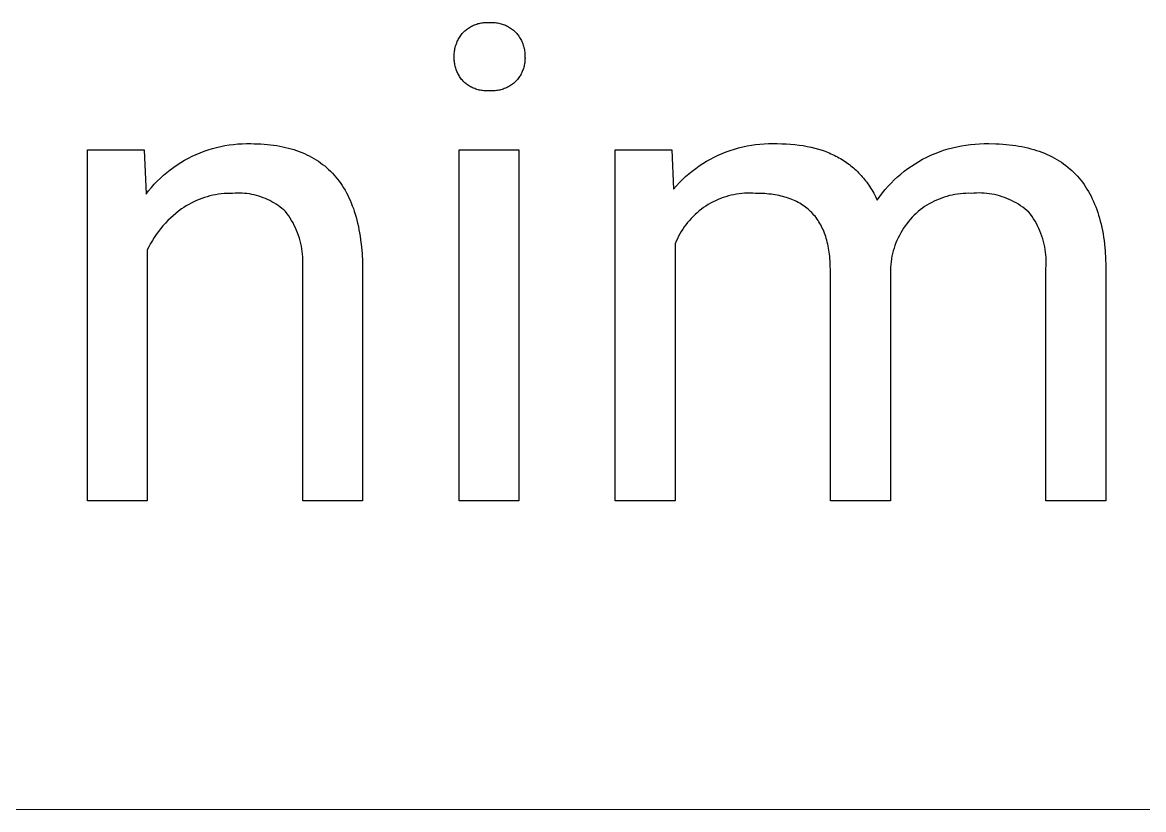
# Model space of a CAD drawing. Header units: millimetres. Extents: x 1102 to 5170, y 19 to 2862.
# Drawn here: x 4922.2 to 4991.4, y 360.6 to 409.2 of the extents above; entities that cross this region are included whole.
import ezdxf

# ---------------------------------------------------------------- set-up
doc = ezdxf.new("R2010")
doc.units = ezdxf.units.MM
doc.header["$MEASUREMENT"] = 0
doc.layers.add('Domyślny', color=7, linetype='Continuous', true_color=0x000000)

msp = doc.modelspace()

# ---------------------------------------------------------------- linework, layer by layer
at = {"layer": 'Domyślny'}
for p, q in [((4949.871, 408.926), (4949.934, 408.961)), ((4949.934, 408.961), (4949.998, 408.993)), ((4949.998, 408.993), (4950.063, 409.024)), ((4950.063, 409.024), (4950.129, 409.051)), ((4950.129, 409.051), (4950.196, 409.077)), ((4950.196, 409.077), (4950.264, 409.1)), ((4950.264, 409.1), (4950.333, 409.121)), ((4950.333, 409.121), (4950.403, 409.139)), ((4950.403, 409.139), (4950.473, 409.155)), ((4950.473, 409.155), (4950.543, 409.168)), ((4950.543, 409.168), (4950.614, 409.179)), ((4950.614, 409.179), (4950.685, 409.188)), ((4950.685, 409.188), (4950.757, 409.194)), ((4950.757, 409.194), (4950.829, 409.198)), ((4950.829, 409.198), (4950.901, 409.199)), ((4950.901, 409.199), (4950.972, 409.197)), ((4950.972, 409.197), (4951.044, 409.193)), ((4951.044, 409.193), (4951.116, 409.197)), ((4951.116, 409.197), (4951.188, 409.198)), ((4951.188, 409.198), (4951.26, 409.197)), ((4951.26, 409.197), (4951.332, 409.194)), ((4951.332, 409.194), (4951.404, 409.187)), ((4951.404, 409.187), (4951.476, 409.179)), ((4951.476, 409.179), (4951.547, 409.168)), ((4951.547, 409.168), (4951.618, 409.154)), ((4951.618, 409.154), (4951.688, 409.138)), ((4951.688, 409.138), (4951.758, 409.12)), ((4951.758, 409.12), (4951.827, 409.099)), ((4951.827, 409.099), (4951.895, 409.076)), ((4951.895, 409.076), (4951.963, 409.051)), ((4951.963, 409.051), (4952.029, 409.023)), ((4952.029, 409.023), (4952.095, 408.993)), ((4952.095, 408.993), (4952.159, 408.96)), ((4952.159, 408.96), (4952.223, 408.926)), ((4949.157, 408.211), (4949.195, 408.275)), ((4949.195, 408.275), (4949.236, 408.338)), ((4949.236, 408.338), (4949.278, 408.4)), ((4949.278, 408.4), (4949.323, 408.46)), ((4949.323, 408.46), (4949.369, 408.519)), ((4949.369, 408.519), (4949.418, 408.576)), ((4949.418, 408.576), (4949.469, 408.626)), ((4949.469, 408.626), (4949.522, 408.675)), ((4949.522, 408.675), (4949.576, 408.722)), ((4949.576, 408.722), (4949.632, 408.767)), ((4949.632, 408.767), (4949.69, 408.81)), ((4949.69, 408.81), (4949.749, 408.851)), ((4949.749, 408.851), (4949.809, 408.89)), ((4949.809, 408.89), (4949.871, 408.926)), ((4952.223, 408.926), (4952.285, 408.889)), ((4952.285, 408.889), (4952.346, 408.85)), ((4952.346, 408.85), (4952.405, 408.809)), ((4952.405, 408.809), (4952.463, 408.767)), ((4952.463, 408.767), (4952.52, 408.722)), ((4952.52, 408.722), (4952.574, 408.675)), ((4952.574, 408.675), (4952.628, 408.626)), ((4952.628, 408.626), (4952.679, 408.576)), ((4952.679, 408.576), (4952.728, 408.519)), ((4952.728, 408.519), (4952.776, 408.461)), ((4952.776, 408.461), (4952.821, 408.401)), ((4952.821, 408.401), (4952.864, 408.339)), ((4952.864, 408.339), (4952.905, 408.276)), ((4952.905, 408.276), (4952.944, 408.212)), ((4948.903, 407.51), (4948.917, 407.583)), ((4948.917, 407.583), (4948.934, 407.656)), ((4948.934, 407.656), (4948.954, 407.728)), ((4948.954, 407.728), (4948.976, 407.8)), ((4948.976, 407.8), (4949, 407.871)), ((4949, 407.871), (4949.027, 407.941)), ((4949.027, 407.941), (4949.056, 408.01)), ((4949.056, 408.01), (4949.087, 408.078)), ((4949.087, 408.078), (4949.121, 408.145)), ((4949.121, 408.145), (4949.157, 408.211)), ((4952.944, 408.212), (4952.98, 408.146)), ((4952.98, 408.146), (4953.015, 408.079)), ((4953.015, 408.079), (4953.047, 408.011)), ((4953.047, 408.011), (4953.076, 407.942)), ((4953.076, 407.942), (4953.103, 407.872)), ((4953.103, 407.872), (4953.128, 407.801)), ((4953.128, 407.801), (4953.15, 407.73)), ((4953.15, 407.73), (4953.17, 407.657)), ((4953.17, 407.657), (4953.187, 407.584)), ((4953.187, 407.584), (4953.202, 407.511)), ((4948.868, 406.991), (4948.869, 407.062)), ((4948.869, 406.92), (4948.868, 406.991)), ((4948.869, 407.137), (4948.87, 407.212)), ((4948.869, 407.062), (4948.869, 407.137)), ((4948.873, 406.849), (4948.869, 406.92)), ((4948.87, 407.212), (4948.875, 407.287)), ((4948.875, 407.287), (4948.882, 407.361)), ((4948.882, 407.361), (4948.891, 407.436)), ((4948.891, 407.436), (4948.903, 407.51)), ((4953.202, 407.511), (4953.214, 407.436)), ((4953.214, 407.436), (4953.224, 407.362)), ((4953.224, 407.362), (4953.231, 407.287)), ((4953.231, 407.287), (4953.236, 407.212)), ((4953.236, 406.92), (4953.233, 406.849)), ((4953.236, 407.212), (4953.237, 407.137)), ((4953.238, 406.991), (4953.236, 406.92)), ((4953.237, 407.137), (4953.237, 407.062)), ((4953.237, 407.062), (4953.238, 406.991)), ((4948.879, 406.779), (4948.873, 406.849)), ((4948.887, 406.708), (4948.879, 406.779)), ((4948.898, 406.638), (4948.887, 406.708)), ((4948.911, 406.569), (4948.898, 406.638)), ((4948.927, 406.5), (4948.911, 406.569)), ((4948.944, 406.431), (4948.927, 406.5)), ((4948.964, 406.363), (4948.944, 406.431)), ((4948.986, 406.296), (4948.964, 406.363)), ((4949.011, 406.229), (4948.986, 406.296)), ((4949.038, 406.163), (4949.011, 406.229)), ((4953.092, 406.227), (4953.065, 406.162)), ((4953.117, 406.294), (4953.092, 406.227)), ((4953.14, 406.361), (4953.117, 406.294)), ((4953.16, 406.43), (4953.14, 406.361)), ((4953.178, 406.498), (4953.16, 406.43)), ((4953.194, 406.568), (4953.178, 406.498)), ((4953.207, 406.637), (4953.194, 406.568)), ((4953.218, 406.708), (4953.207, 406.637)), ((4953.226, 406.778), (4953.218, 406.708)), ((4953.233, 406.849), (4953.226, 406.778)), ((4949.066, 406.099), (4949.038, 406.163)), ((4949.097, 406.035), (4949.066, 406.099)), ((4949.13, 405.972), (4949.097, 406.035)), ((4949.166, 405.911), (4949.13, 405.972)), ((4949.203, 405.85), (4949.166, 405.911)), ((4949.242, 405.791), (4949.203, 405.85)), ((4949.283, 405.734), (4949.242, 405.791)), ((4949.326, 405.677), (4949.283, 405.734)), ((4949.371, 405.622), (4949.326, 405.677)), ((4949.418, 405.569), (4949.371, 405.622)), ((4949.47, 405.52), (4949.418, 405.569)), ((4949.523, 405.473), (4949.47, 405.52)), ((4952.627, 405.52), (4952.573, 405.473)), ((4952.679, 405.569), (4952.627, 405.52)), ((4952.727, 405.622), (4952.679, 405.569)), ((4952.772, 405.677), (4952.727, 405.622)), ((4952.816, 405.733), (4952.772, 405.677)), ((4952.858, 405.79), (4952.816, 405.733)), ((4952.897, 405.849), (4952.858, 405.79)), ((4952.935, 405.909), (4952.897, 405.849)), ((4952.971, 405.971), (4952.935, 405.909)), ((4953.004, 406.033), (4952.971, 405.971)), ((4953.036, 406.097), (4953.004, 406.033)), ((4953.065, 406.162), (4953.036, 406.097)), ((4949.578, 405.427), (4949.523, 405.473)), ((4949.635, 405.383), (4949.578, 405.427)), ((4949.693, 405.342), (4949.635, 405.383)), ((4949.752, 405.302), (4949.693, 405.342)), ((4949.813, 405.264), (4949.752, 405.302)), ((4949.875, 405.229), (4949.813, 405.264)), ((4949.938, 405.195), (4949.875, 405.229)), ((4950.002, 405.164), (4949.938, 405.195)), ((4950.067, 405.135), (4950.002, 405.164)), ((4950.133, 405.108), (4950.067, 405.135)), ((4950.2, 405.084), (4950.133, 405.108)), ((4950.268, 405.061), (4950.2, 405.084)), ((4950.337, 405.041), (4950.268, 405.061)), ((4950.406, 405.024), (4950.337, 405.041)), ((4950.476, 405.008), (4950.406, 405.024)), ((4950.546, 404.995), (4950.476, 405.008)), ((4950.616, 404.985), (4950.546, 404.995)), ((4950.687, 404.977), (4950.616, 404.985)), ((4950.759, 404.971), (4950.687, 404.977)), ((4950.83, 404.968), (4950.759, 404.971)), ((4950.901, 404.967), (4950.83, 404.968)), ((4950.973, 404.969), (4950.901, 404.967)), ((4951.044, 404.973), (4950.973, 404.969)), ((4951.116, 404.969), (4951.044, 404.973)), ((4951.187, 404.967), (4951.116, 404.969)), ((4951.259, 404.968), (4951.187, 404.967)), ((4951.331, 404.972), (4951.259, 404.968)), ((4951.402, 404.977), (4951.331, 404.972)), ((4951.473, 404.986), (4951.402, 404.977)), ((4951.544, 404.996), (4951.473, 404.986)), ((4951.615, 405.009), (4951.544, 404.996)), ((4951.685, 405.024), (4951.615, 405.009)), ((4951.754, 405.042), (4951.685, 405.024)), ((4951.823, 405.062), (4951.754, 405.042)), ((4951.892, 405.084), (4951.823, 405.062)), ((4951.959, 405.109), (4951.892, 405.084)), ((4952.025, 405.136), (4951.959, 405.109)), ((4952.091, 405.165), (4952.025, 405.136)), ((4952.156, 405.196), (4952.091, 405.165)), ((4952.219, 405.229), (4952.156, 405.196)), ((4952.281, 405.265), (4952.219, 405.229)), ((4952.342, 405.303), (4952.281, 405.265)), ((4952.402, 405.342), (4952.342, 405.303)), ((4952.461, 405.384), (4952.402, 405.342)), ((4952.518, 405.427), (4952.461, 405.384)), ((4952.573, 405.473), (4952.518, 405.427)), ((4926.235, 379.649), (4926.235, 401.328)), ((4926.235, 401.328), (4929.727, 401.328)), ((4929.727, 401.328), (4929.847, 398.588)), ((4933.436, 401.242), (4933.688, 401.328)), ((4933.688, 401.328), (4933.942, 401.406)), ((4933.942, 401.406), (4934.199, 401.476)), ((4934.199, 401.476), (4934.458, 401.536)), ((4934.458, 401.536), (4934.72, 401.588)), ((4934.72, 401.588), (4934.982, 401.631)), ((4934.982, 401.631), (4935.246, 401.665)), ((4935.246, 401.665), (4935.511, 401.69)), ((4935.511, 401.69), (4935.777, 401.706)), ((4935.777, 401.706), (4936.043, 401.713)), ((4936.043, 401.713), (4936.309, 401.711)), ((4936.309, 401.711), (4936.522, 401.709)), ((4936.522, 401.709), (4936.731, 401.704)), ((4936.731, 401.704), (4936.936, 401.694)), ((4936.936, 401.694), (4937.138, 401.681)), ((4937.138, 401.681), (4937.337, 401.664)), ((4937.337, 401.664), (4937.533, 401.643)), ((4937.533, 401.643), (4937.725, 401.619)), ((4937.725, 401.619), (4937.914, 401.59)), ((4937.914, 401.59), (4938.1, 401.558)), ((4938.1, 401.558), (4938.282, 401.522)), ((4938.282, 401.522), (4938.462, 401.482)), ((4938.462, 401.482), (4938.637, 401.439)), ((4938.637, 401.439), (4938.81, 401.392)), ((4938.81, 401.392), (4938.979, 401.341)), ((4938.979, 401.341), (4939.145, 401.286)), ((4949.169, 379.649), (4949.169, 401.328)), ((4949.169, 401.328), (4952.862, 401.328)), ((4952.862, 401.328), (4952.862, 379.649)), ((4958.812, 379.649), (4958.812, 401.328)), ((4958.812, 401.328), (4962.304, 401.328)), ((4962.304, 401.328), (4962.403, 398.909)), ((4965.907, 401.293), (4966.162, 401.375)), ((4966.162, 401.375), (4966.42, 401.449)), ((4966.42, 401.449), (4966.68, 401.514)), ((4966.68, 401.514), (4966.942, 401.57)), ((4966.942, 401.57), (4967.206, 401.617)), ((4967.206, 401.617), (4967.471, 401.655)), ((4967.471, 401.655), (4967.738, 401.684)), ((4967.738, 401.684), (4968.005, 401.705)), ((4968.005, 401.705), (4968.273, 401.716)), ((4968.273, 401.716), (4968.541, 401.718)), ((4968.541, 401.718), (4968.809, 401.711)), ((4968.809, 401.711), (4969.089, 401.708)), ((4969.089, 401.708), (4969.364, 401.698)), ((4969.364, 401.698), (4969.633, 401.681)), ((4969.633, 401.681), (4969.896, 401.657)), ((4969.896, 401.657), (4970.154, 401.626)), ((4970.154, 401.626), (4970.406, 401.589)), ((4970.406, 401.589), (4970.652, 401.545)), ((4970.652, 401.545), (4970.893, 401.494)), ((4970.893, 401.494), (4971.128, 401.436)), ((4971.128, 401.436), (4971.357, 401.371)), ((4971.357, 401.371), (4971.581, 401.3)), ((4979.076, 401.303), (4979.346, 401.386)), ((4979.346, 401.386), (4979.619, 401.46)), ((4979.619, 401.46), (4979.894, 401.525)), ((4979.894, 401.525), (4980.171, 401.581)), ((4980.171, 401.581), (4980.449, 401.626)), ((4980.449, 401.626), (4980.729, 401.663)), ((4980.729, 401.663), (4981.011, 401.689)), ((4981.011, 401.689), (4981.293, 401.706)), ((4981.293, 401.706), (4981.575, 401.714)), ((4981.575, 401.714), (4981.858, 401.711)), ((4981.858, 401.711), (4982.295, 401.704)), ((4982.295, 401.704), (4982.508, 401.695)), ((4982.508, 401.695), (4982.718, 401.682)), ((4982.718, 401.682), (4982.925, 401.665)), ((4982.925, 401.665), (4983.128, 401.645)), ((4983.128, 401.645), (4983.328, 401.621)), ((4983.328, 401.621), (4983.525, 401.593)), ((4983.525, 401.593), (4983.718, 401.562)), ((4983.718, 401.562), (4983.907, 401.527)), ((4983.907, 401.527), (4984.093, 401.488)), ((4984.093, 401.488), (4984.276, 401.446)), ((4984.276, 401.446), (4984.456, 401.4)), ((4984.456, 401.4), (4984.631, 401.35)), ((4984.631, 401.35), (4984.804, 401.297)), ((4932, 400.548), (4932.229, 400.683)), ((4932.229, 400.683), (4932.463, 400.811)), ((4932.463, 400.811), (4932.7, 400.931)), ((4932.7, 400.931), (4932.942, 401.043)), ((4932.942, 401.043), (4933.187, 401.146)), ((4933.187, 401.146), (4933.436, 401.242)), ((4939.145, 401.286), (4939.307, 401.227)), ((4939.307, 401.227), (4939.466, 401.165)), ((4939.466, 401.165), (4939.622, 401.098)), ((4939.622, 401.098), (4939.775, 401.028)), ((4939.775, 401.028), (4939.924, 400.955)), ((4939.924, 400.955), (4940.07, 400.877)), ((4940.07, 400.877), (4940.213, 400.796)), ((4940.213, 400.796), (4940.352, 400.711)), ((4940.352, 400.711), (4940.488, 400.622)), ((4964.447, 400.625), (4964.68, 400.757)), ((4964.68, 400.757), (4964.918, 400.88)), ((4964.918, 400.88), (4965.16, 400.996)), ((4965.16, 400.996), (4965.405, 401.103)), ((4965.405, 401.103), (4965.654, 401.203)), ((4965.654, 401.203), (4965.907, 401.293)), ((4971.581, 401.3), (4971.691, 401.261)), ((4971.691, 401.261), (4971.799, 401.221)), ((4971.799, 401.221), (4971.906, 401.18)), ((4971.906, 401.18), (4972.012, 401.136)), ((4972.012, 401.136), (4972.116, 401.091)), ((4972.116, 401.091), (4972.219, 401.045)), ((4972.219, 401.045), (4972.32, 400.996)), ((4972.32, 400.996), (4972.42, 400.946)), ((4972.42, 400.946), (4972.518, 400.894)), ((4972.518, 400.894), (4972.615, 400.84)), ((4972.615, 400.84), (4972.711, 400.785)), ((4972.711, 400.785), (4972.805, 400.728)), ((4972.805, 400.728), (4972.898, 400.67)), ((4972.898, 400.67), (4972.989, 400.609)), ((4977.542, 400.616), (4977.778, 400.751)), ((4977.778, 400.751), (4978.03, 400.879)), ((4978.03, 400.879), (4978.286, 400.998)), ((4978.286, 400.998), (4978.546, 401.109)), ((4978.546, 401.109), (4978.809, 401.21)), ((4978.809, 401.21), (4979.076, 401.303)), ((4984.804, 401.297), (4984.973, 401.24)), ((4984.973, 401.24), (4985.139, 401.179)), ((4985.139, 401.179), (4985.301, 401.114)), ((4985.301, 401.114), (4985.46, 401.046)), ((4985.46, 401.046), (4985.616, 400.974)), ((4985.616, 400.974), (4985.768, 400.899)), ((4985.768, 400.899), (4985.916, 400.819)), ((4985.916, 400.819), (4986.062, 400.736)), ((4986.062, 400.736), (4986.204, 400.65)), ((4986.204, 400.65), (4986.342, 400.56)), ((4931.134, 399.93), (4931.342, 400.095)), ((4931.342, 400.095), (4931.557, 400.253)), ((4931.557, 400.253), (4931.776, 400.404)), ((4931.776, 400.404), (4932, 400.548)), ((4940.488, 400.622), (4940.621, 400.529)), ((4940.621, 400.529), (4940.75, 400.432)), ((4940.75, 400.432), (4940.876, 400.332)), ((4940.876, 400.332), (4940.999, 400.228)), ((4940.999, 400.228), (4941.119, 400.12)), ((4941.119, 400.12), (4941.235, 400.009)), ((4941.235, 400.009), (4941.348, 399.893)), ((4963.353, 399.853), (4963.561, 400.022)), ((4963.561, 400.022), (4963.774, 400.184)), ((4963.774, 400.184), (4963.993, 400.338)), ((4963.993, 400.338), (4964.218, 400.485)), ((4964.218, 400.485), (4964.447, 400.625)), ((4972.989, 400.609), (4973.079, 400.547)), ((4973.079, 400.547), (4973.168, 400.483)), ((4973.168, 400.483), (4973.255, 400.418)), ((4973.255, 400.418), (4973.341, 400.351)), ((4973.341, 400.351), (4973.425, 400.282)), ((4973.425, 400.282), (4973.508, 400.211)), ((4973.508, 400.211), (4973.59, 400.139)), ((4973.59, 400.139), (4973.67, 400.065)), ((4973.67, 400.065), (4973.748, 399.989)), ((4973.748, 399.989), (4973.826, 399.912)), ((4976.434, 399.832), (4976.645, 400.003)), ((4976.645, 400.003), (4976.861, 400.168)), ((4976.861, 400.168), (4977.083, 400.325)), ((4977.083, 400.325), (4977.31, 400.474)), ((4977.31, 400.474), (4977.542, 400.616)), ((4986.342, 400.56), (4986.477, 400.466)), ((4986.477, 400.466), (4986.609, 400.368)), ((4986.609, 400.368), (4986.737, 400.267)), ((4986.737, 400.267), (4986.862, 400.162)), ((4986.862, 400.162), (4986.983, 400.053)), ((4986.983, 400.053), (4987.101, 399.94)), ((4930.359, 399.2), (4930.543, 399.392)), ((4930.543, 399.392), (4930.734, 399.578)), ((4930.734, 399.578), (4930.931, 399.757)), ((4930.931, 399.757), (4931.134, 399.93)), ((4941.348, 399.893), (4941.457, 399.774)), ((4941.457, 399.774), (4941.563, 399.651)), ((4941.563, 399.651), (4941.666, 399.524)), ((4941.666, 399.524), (4941.766, 399.394)), ((4941.766, 399.394), (4941.862, 399.26)), ((4941.862, 399.26), (4941.955, 399.121)), ((4962.58, 399.11), (4962.764, 399.305)), ((4962.764, 399.305), (4962.954, 399.494)), ((4962.954, 399.494), (4963.15, 399.677)), ((4963.15, 399.677), (4963.353, 399.853)), ((4973.826, 399.912), (4973.902, 399.833)), ((4973.902, 399.833), (4973.976, 399.752)), ((4973.976, 399.752), (4974.049, 399.67)), ((4974.049, 399.67), (4974.121, 399.585)), ((4974.121, 399.585), (4974.191, 399.499)), ((4974.191, 399.499), (4974.26, 399.412)), ((4974.26, 399.412), (4974.327, 399.323)), ((4974.327, 399.323), (4974.393, 399.232)), ((4975.651, 399.078), (4975.837, 399.276)), ((4975.837, 399.276), (4976.03, 399.468)), ((4976.03, 399.468), (4976.229, 399.653)), ((4976.229, 399.653), (4976.434, 399.832)), ((4987.101, 399.94), (4987.216, 399.824)), ((4987.216, 399.824), (4987.327, 399.705)), ((4987.327, 399.705), (4987.435, 399.581)), ((4987.435, 399.581), (4987.539, 399.454)), ((4987.539, 399.454), (4987.64, 399.323)), ((4987.64, 399.323), (4987.738, 399.189)), ((4929.847, 398.588), (4930.011, 398.798)), ((4930.011, 398.798), (4930.181, 399.002)), ((4930.181, 399.002), (4930.359, 399.2)), ((4934.14, 398.557), (4933.967, 398.522)), ((4934.314, 398.586), (4934.14, 398.557)), ((4934.489, 398.609), (4934.314, 398.586)), ((4934.665, 398.626), (4934.489, 398.609)), ((4934.841, 398.637), (4934.665, 398.626)), ((4935.018, 398.642), (4934.841, 398.637)), ((4935.194, 398.642), (4935.018, 398.642)), ((4935.342, 398.652), (4935.194, 398.642)), ((4935.49, 398.657), (4935.342, 398.652)), ((4935.638, 398.656), (4935.49, 398.657)), ((4935.786, 398.651), (4935.638, 398.656)), ((4935.933, 398.64), (4935.786, 398.651)), ((4936.08, 398.624), (4935.933, 398.64)), ((4936.227, 398.604), (4936.08, 398.624)), ((4936.372, 398.578), (4936.227, 398.604)), ((4936.517, 398.547), (4936.372, 398.578)), ((4941.955, 399.121), (4942.045, 398.98)), ((4942.045, 398.98), (4942.131, 398.834)), ((4942.131, 398.834), (4942.214, 398.684)), ((4942.214, 398.684), (4942.294, 398.531)), ((4962.403, 398.909), (4962.58, 399.11)), ((4966.122, 398.558), (4965.956, 398.522)), ((4966.289, 398.589), (4966.122, 398.558)), ((4966.456, 398.614), (4966.289, 398.589)), ((4966.625, 398.633), (4966.456, 398.614)), ((4966.794, 398.647), (4966.625, 398.633)), ((4966.964, 398.654), (4966.794, 398.647)), ((4967.133, 398.656), (4966.964, 398.654)), ((4967.303, 398.652), (4967.133, 398.656)), ((4967.472, 398.642), (4967.303, 398.652)), ((4967.756, 398.637), (4967.472, 398.642)), ((4967.894, 398.631), (4967.756, 398.637)), ((4968.031, 398.623), (4967.894, 398.631)), ((4968.164, 398.613), (4968.031, 398.623)), ((4968.296, 398.6), (4968.164, 398.613)), ((4968.426, 398.585), (4968.296, 398.6)), ((4968.553, 398.568), (4968.426, 398.585)), ((4968.678, 398.548), (4968.553, 398.568)), ((4974.393, 399.232), (4974.458, 399.139)), ((4974.458, 399.139), (4974.521, 399.044)), ((4974.521, 399.044), (4974.583, 398.948)), ((4974.583, 398.948), (4974.643, 398.851)), ((4974.643, 398.851), (4974.702, 398.751)), ((4974.702, 398.751), (4974.759, 398.65)), ((4974.759, 398.65), (4974.87, 398.442)), ((4975.133, 398.449), (4975.299, 398.665)), ((4975.299, 398.665), (4975.472, 398.874)), ((4975.472, 398.874), (4975.651, 399.078)), ((4979.771, 398.571), (4979.605, 398.539)), ((4979.938, 398.597), (4979.771, 398.571)), ((4980.106, 398.618), (4979.938, 398.597)), ((4980.275, 398.633), (4980.106, 398.618)), ((4980.443, 398.642), (4980.275, 398.633)), ((4980.612, 398.645), (4980.443, 398.642)), ((4980.781, 398.642), (4980.612, 398.645)), ((4980.941, 398.655), (4980.781, 398.642)), ((4981.101, 398.663), (4980.941, 398.655)), ((4981.261, 398.665), (4981.101, 398.663)), ((4981.421, 398.662), (4981.261, 398.665)), ((4981.581, 398.653), (4981.421, 398.662)), ((4981.741, 398.638), (4981.581, 398.653)), ((4981.899, 398.618), (4981.741, 398.638)), ((4982.058, 398.593), (4981.899, 398.618)), ((4982.215, 398.562), (4982.058, 398.593)), ((4982.371, 398.526), (4982.215, 398.562)), ((4987.738, 399.189), (4987.832, 399.05)), ((4987.832, 399.05), (4987.922, 398.908)), ((4987.922, 398.908), (4988.01, 398.763)), ((4988.01, 398.763), (4988.094, 398.614)), ((4988.094, 398.614), (4988.174, 398.461)), ((4932.335, 397.87), (4932.185, 397.776)), ((4932.487, 397.959), (4932.335, 397.87)), ((4932.642, 398.043), (4932.487, 397.959)), ((4932.8, 398.122), (4932.642, 398.043)), ((4932.961, 398.196), (4932.8, 398.122)), ((4933.124, 398.264), (4932.961, 398.196)), ((4933.289, 398.327), (4933.124, 398.264)), ((4933.456, 398.384), (4933.289, 398.327)), ((4933.625, 398.436), (4933.456, 398.384)), ((4933.795, 398.482), (4933.625, 398.436)), ((4933.967, 398.522), (4933.795, 398.482)), ((4936.661, 398.511), (4936.517, 398.547)), ((4936.803, 398.47), (4936.661, 398.511)), ((4936.943, 398.424), (4936.803, 398.47)), ((4937.082, 398.373), (4936.943, 398.424)), ((4937.22, 398.318), (4937.082, 398.373)), ((4937.355, 398.257), (4937.22, 398.318)), ((4937.488, 398.193), (4937.355, 398.257)), ((4937.618, 398.123), (4937.488, 398.193)), ((4937.746, 398.049), (4937.618, 398.123)), ((4937.872, 397.971), (4937.746, 398.049)), ((4937.994, 397.888), (4937.872, 397.971)), ((4938.114, 397.801), (4937.994, 397.888)), ((4942.294, 398.531), (4942.37, 398.374)), ((4942.37, 398.374), (4942.443, 398.213)), ((4942.443, 398.213), (4942.513, 398.049)), ((4942.513, 398.049), (4942.579, 397.88)), ((4942.579, 397.88), (4942.643, 397.708)), ((4964.548, 397.946), (4964.405, 397.856)), ((4964.695, 398.031), (4964.548, 397.946)), ((4964.845, 398.111), (4964.695, 398.031)), ((4964.997, 398.186), (4964.845, 398.111)), ((4965.152, 398.256), (4964.997, 398.186)), ((4965.309, 398.32), (4965.152, 398.256)), ((4965.468, 398.379), (4965.309, 398.32)), ((4965.629, 398.432), (4965.468, 398.379)), ((4965.792, 398.48), (4965.629, 398.432)), ((4965.956, 398.522), (4965.792, 398.48)), ((4968.8, 398.526), (4968.678, 398.548)), ((4968.921, 398.502), (4968.8, 398.526)), ((4969.039, 398.475), (4968.921, 398.502)), ((4969.155, 398.446), (4969.039, 398.475)), ((4969.269, 398.415), (4969.155, 398.446)), ((4969.38, 398.381), (4969.269, 398.415)), ((4969.489, 398.345), (4969.38, 398.381)), ((4969.596, 398.307), (4969.489, 398.345)), ((4969.701, 398.267), (4969.596, 398.307)), ((4969.803, 398.224), (4969.701, 398.267)), ((4969.903, 398.179), (4969.803, 398.224)), ((4970.001, 398.131), (4969.903, 398.179)), ((4970.097, 398.081), (4970.001, 398.131)), ((4970.19, 398.029), (4970.097, 398.081)), ((4970.282, 397.975), (4970.19, 398.029)), ((4970.371, 397.918), (4970.282, 397.975)), ((4970.457, 397.859), (4970.371, 397.918)), ((4974.87, 398.442), (4974.975, 398.228)), ((4974.975, 398.228), (4975.133, 398.449)), ((4978.045, 397.911), (4977.903, 397.82)), ((4978.19, 397.998), (4978.045, 397.911)), ((4978.338, 398.079), (4978.19, 397.998)), ((4978.489, 398.156), (4978.338, 398.079)), ((4978.642, 398.227), (4978.489, 398.156)), ((4978.798, 398.293), (4978.642, 398.227)), ((4978.956, 398.353), (4978.798, 398.293)), ((4979.116, 398.408), (4978.956, 398.353)), ((4979.277, 398.457), (4979.116, 398.408)), ((4979.441, 398.501), (4979.277, 398.457)), ((4979.605, 398.539), (4979.441, 398.501)), ((4982.525, 398.484), (4982.371, 398.526)), ((4982.678, 398.437), (4982.525, 398.484)), ((4982.83, 398.385), (4982.678, 398.437)), ((4982.979, 398.328), (4982.83, 398.385)), ((4983.127, 398.265), (4982.979, 398.328)), ((4983.272, 398.198), (4983.127, 398.265)), ((4983.415, 398.125), (4983.272, 398.198)), ((4983.555, 398.048), (4983.415, 398.125)), ((4983.692, 397.966), (4983.555, 398.048)), ((4983.827, 397.879), (4983.692, 397.966)), ((4983.958, 397.787), (4983.827, 397.879)), ((4988.174, 398.461), (4988.251, 398.304)), ((4988.251, 398.304), (4988.325, 398.144)), ((4988.325, 398.144), (4988.395, 397.98)), ((4988.395, 397.98), (4988.462, 397.812)), ((4931.517, 397.262), (4931.353, 397.112)), ((4931.687, 397.406), (4931.517, 397.262)), ((4931.861, 397.544), (4931.687, 397.406)), ((4932.039, 397.677), (4931.861, 397.544)), ((4932.185, 397.776), (4932.039, 397.677)), ((4938.231, 397.71), (4938.114, 397.801)), ((4938.344, 397.615), (4938.231, 397.71)), ((4938.454, 397.516), (4938.344, 397.615)), ((4938.557, 397.382), (4938.454, 397.516)), ((4938.655, 397.244), (4938.557, 397.382)), ((4938.748, 397.103), (4938.655, 397.244)), ((4942.643, 397.708), (4942.702, 397.532)), ((4942.702, 397.532), (4942.759, 397.353)), ((4942.759, 397.353), (4942.812, 397.169)), ((4963.615, 397.217), (4963.497, 397.095)), ((4963.737, 397.335), (4963.615, 397.217)), ((4963.863, 397.448), (4963.737, 397.335)), ((4963.993, 397.557), (4963.863, 397.448)), ((4964.127, 397.661), (4963.993, 397.557)), ((4964.264, 397.761), (4964.127, 397.661)), ((4964.405, 397.856), (4964.264, 397.761)), ((4970.542, 397.798), (4970.457, 397.859)), ((4970.624, 397.734), (4970.542, 397.798)), ((4970.704, 397.668), (4970.624, 397.734)), ((4970.781, 397.6), (4970.704, 397.668)), ((4970.857, 397.529), (4970.781, 397.6)), ((4970.93, 397.456), (4970.857, 397.529)), ((4971.001, 397.381), (4970.93, 397.456)), ((4971.07, 397.303), (4971.001, 397.381)), ((4971.136, 397.224), (4971.07, 397.303)), ((4971.2, 397.141), (4971.136, 397.224)), ((4977.246, 397.286), (4977.127, 397.163)), ((4977.369, 397.405), (4977.246, 397.286)), ((4977.497, 397.516), (4977.369, 397.405)), ((4977.628, 397.622), (4977.497, 397.516)), ((4977.764, 397.723), (4977.628, 397.622)), ((4977.903, 397.82), (4977.764, 397.723)), ((4984.086, 397.691), (4983.958, 397.787)), ((4984.211, 397.591), (4984.086, 397.691)), ((4984.332, 397.486), (4984.211, 397.591)), ((4984.434, 397.351), (4984.332, 397.486)), ((4984.532, 397.213), (4984.434, 397.351)), ((4984.625, 397.071), (4984.532, 397.213)), ((4988.462, 397.812), (4988.525, 397.641)), ((4988.525, 397.641), (4988.585, 397.466)), ((4988.585, 397.466), (4988.642, 397.287)), ((4988.642, 397.287), (4988.695, 397.104)), ((4930.892, 396.63), (4930.749, 396.46)), ((4931.04, 396.796), (4930.892, 396.63)), ((4931.194, 396.957), (4931.04, 396.796)), ((4931.353, 397.112), (4931.194, 396.957)), ((4938.836, 396.959), (4938.748, 397.103)), ((4938.92, 396.812), (4938.836, 396.959)), ((4938.998, 396.662), (4938.92, 396.812)), ((4939.072, 396.51), (4938.998, 396.662)), ((4939.14, 396.355), (4939.072, 396.51)), ((4942.812, 397.169), (4942.862, 396.982)), ((4942.862, 396.982), (4942.909, 396.791)), ((4942.909, 396.791), (4942.952, 396.596)), ((4942.952, 396.596), (4942.992, 396.397)), ((4963.068, 396.57), (4962.973, 396.43)), ((4963.168, 396.707), (4963.068, 396.57)), ((4963.273, 396.84), (4963.168, 396.707)), ((4963.383, 396.969), (4963.273, 396.84)), ((4963.497, 397.095), (4963.383, 396.969)), ((4971.262, 397.057), (4971.2, 397.141)), ((4971.322, 396.97), (4971.262, 397.057)), ((4971.379, 396.881), (4971.322, 396.97)), ((4971.434, 396.789), (4971.379, 396.881)), ((4971.487, 396.696), (4971.434, 396.789)), ((4971.538, 396.599), (4971.487, 396.696)), ((4971.586, 396.501), (4971.538, 396.599)), ((4971.632, 396.4), (4971.586, 396.501)), ((4976.6, 396.489), (4976.509, 396.344)), ((4976.696, 396.631), (4976.6, 396.489)), ((4976.797, 396.769), (4976.696, 396.631)), ((4976.903, 396.904), (4976.797, 396.769)), ((4977.013, 397.035), (4976.903, 396.904)), ((4977.127, 397.163), (4977.013, 397.035)), ((4984.714, 396.926), (4984.625, 397.071)), ((4984.797, 396.779), (4984.714, 396.926)), ((4984.875, 396.628), (4984.797, 396.779)), ((4984.948, 396.475), (4984.875, 396.628)), ((4988.695, 397.104), (4988.745, 396.918)), ((4988.745, 396.918), (4988.791, 396.729)), ((4988.791, 396.729), (4988.834, 396.535)), ((4988.834, 396.535), (4988.874, 396.338)), ((4930.358, 395.92), (4930.24, 395.731)), ((4930.482, 396.104), (4930.358, 395.92)), ((4930.613, 396.284), (4930.482, 396.104)), ((4930.749, 396.46), (4930.613, 396.284)), ((4939.203, 396.198), (4939.14, 396.355)), ((4939.261, 396.039), (4939.203, 396.198)), ((4939.314, 395.878), (4939.261, 396.039)), ((4939.361, 395.716), (4939.314, 395.878)), ((4942.992, 396.397), (4943.029, 396.195)), ((4943.029, 396.195), (4943.062, 395.989)), ((4943.062, 395.989), (4943.092, 395.779)), ((4962.64, 395.839), (4962.57, 395.684)), ((4962.716, 395.99), (4962.64, 395.839)), ((4962.796, 396.14), (4962.716, 395.99)), ((4962.882, 396.286), (4962.796, 396.14)), ((4962.973, 396.43), (4962.882, 396.286)), ((4971.676, 396.297), (4971.632, 396.4)), ((4971.718, 396.192), (4971.676, 396.297)), ((4971.757, 396.084), (4971.718, 396.192)), ((4971.794, 395.974), (4971.757, 396.084)), ((4971.829, 395.862), (4971.794, 395.974)), ((4971.862, 395.747), (4971.829, 395.862)), ((4976.266, 395.892), (4976.195, 395.736)), ((4976.342, 396.045), (4976.266, 395.892)), ((4976.423, 396.196), (4976.342, 396.045)), ((4976.509, 396.344), (4976.423, 396.196)), ((4985.016, 396.32), (4984.948, 396.475)), ((4985.079, 396.163), (4985.016, 396.32)), ((4985.136, 396.003), (4985.079, 396.163)), ((4985.188, 395.842), (4985.136, 396.003)), ((4985.234, 395.679), (4985.188, 395.842)), ((4988.874, 396.338), (4988.91, 396.137)), ((4988.91, 396.137), (4988.943, 395.932)), ((4988.943, 395.932), (4988.972, 395.724)), ((4930.023, 395.343), (4929.925, 395.144)), ((4929.925, 395.144), (4929.925, 379.649)), ((4930.128, 395.539), (4930.023, 395.343)), ((4930.24, 395.731), (4930.128, 395.539)), ((4939.402, 395.552), (4939.361, 395.716)), ((4939.438, 395.387), (4939.402, 395.552)), ((4939.468, 395.22), (4939.438, 395.387)), ((4939.493, 395.053), (4939.468, 395.22)), ((4943.092, 395.779), (4943.142, 395.347)), ((4943.142, 395.347), (4943.179, 394.901)), ((4962.57, 395.684), (4962.505, 395.527)), ((4962.505, 395.527), (4962.505, 379.649)), ((4971.892, 395.63), (4971.862, 395.747)), ((4971.92, 395.511), (4971.892, 395.63)), ((4971.946, 395.39), (4971.92, 395.511)), ((4971.97, 395.266), (4971.946, 395.39)), ((4971.991, 395.14), (4971.97, 395.266)), ((4972.01, 395.011), (4971.991, 395.14)), ((4976.016, 395.255), (4975.967, 395.09)), ((4976.07, 395.417), (4976.016, 395.255)), ((4976.13, 395.577), (4976.07, 395.417)), ((4976.195, 395.736), (4976.13, 395.577)), ((4985.275, 395.514), (4985.234, 395.679)), ((4985.311, 395.348), (4985.275, 395.514)), ((4985.34, 395.181), (4985.311, 395.348)), ((4985.364, 395.014), (4985.34, 395.181)), ((4988.972, 395.724), (4988.998, 395.512)), ((4988.998, 395.512), (4989.039, 395.077)), ((4939.512, 394.885), (4939.493, 395.053)), ((4939.526, 394.716), (4939.512, 394.885)), ((4939.534, 394.548), (4939.526, 394.716)), ((4939.536, 394.378), (4939.534, 394.548)), ((4943.179, 394.901), (4943.203, 394.439)), ((4943.203, 394.439), (4943.213, 393.963)), ((4972.027, 394.88), (4972.01, 395.011)), ((4972.042, 394.747), (4972.027, 394.88)), ((4972.054, 394.612), (4972.042, 394.747)), ((4972.064, 394.474), (4972.054, 394.612)), ((4972.078, 394.191), (4972.064, 394.474)), ((4975.828, 394.42), (4975.808, 394.25)), ((4975.854, 394.589), (4975.828, 394.42)), ((4975.886, 394.758), (4975.854, 394.589)), ((4975.924, 394.925), (4975.886, 394.758)), ((4975.967, 395.09), (4975.924, 394.925)), ((4985.383, 394.845), (4985.364, 395.014)), ((4985.395, 394.676), (4985.383, 394.845)), ((4985.402, 394.507), (4985.395, 394.676)), ((4985.403, 394.337), (4985.402, 394.507)), ((4989.039, 395.077), (4989.067, 394.628)), ((4989.067, 394.628), (4989.082, 394.163)), ((4939.523, 394.041), (4939.532, 394.209)), ((4939.523, 379.649), (4939.523, 394.041)), ((4939.532, 394.209), (4939.536, 394.378)), ((4943.213, 393.963), (4943.213, 379.649)), ((4972.083, 393.9), (4972.078, 394.191)), ((4972.083, 379.649), (4972.083, 393.9)), ((4975.808, 394.25), (4975.793, 394.079)), ((4975.793, 394.079), (4975.793, 379.649)), ((4985.389, 393.999), (4985.399, 394.168)), ((4985.389, 379.649), (4985.389, 393.999)), ((4985.399, 394.168), (4985.403, 394.337)), ((4989.082, 394.163), (4989.082, 379.649)), ((4929.925, 379.649), (4926.235, 379.649)), ((4943.213, 379.649), (4939.523, 379.649)), ((4952.862, 379.649), (4949.169, 379.649)), ((4962.505, 379.649), (4958.812, 379.649)), ((4975.793, 379.649), (4972.083, 379.649)), ((4989.082, 379.649), (4985.389, 379.649))]:
    msp.add_line(p, q, dxfattribs=at)
at = {"layer": 'Domyślny', "color": 18, "lineweight": 15, "true_color": 0x000000}
msp.add_line((4810.812, 360.587), (5166.089, 360.587), dxfattribs=at)

doc.saveas('drawing.dxf')
